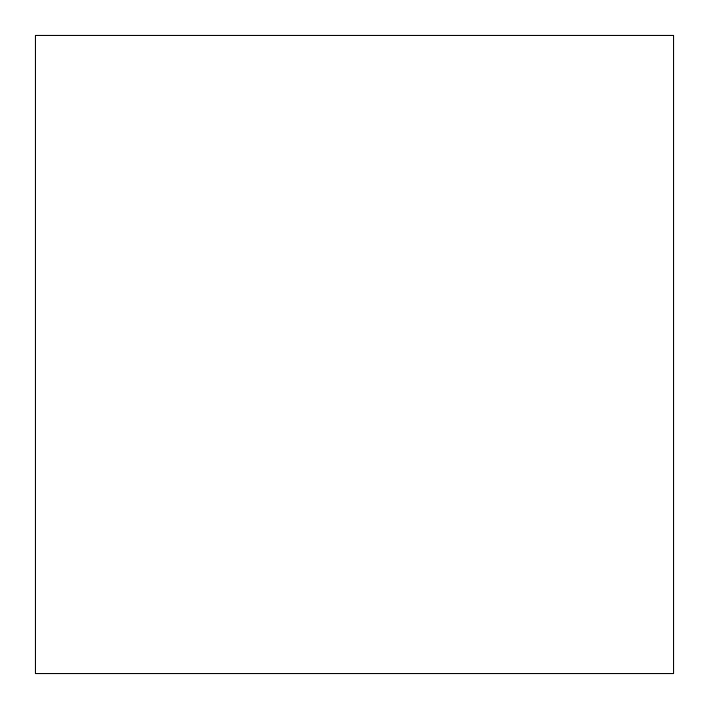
<?xml version="1.0" encoding="UTF-8"?>
<svg xmlns="http://www.w3.org/2000/svg" width="709" height="709" viewBox="0 0 709 709"><rect width="100%" height="100%" fill="white"/><g stroke="black" fill="none" stroke-linecap="round" stroke-linejoin="round"><path stroke-width="1.06" d="M673.55 35.45L35.45 35.45L35.45 673.55L673.55 673.55L673.55 35.45"/></g></svg>
